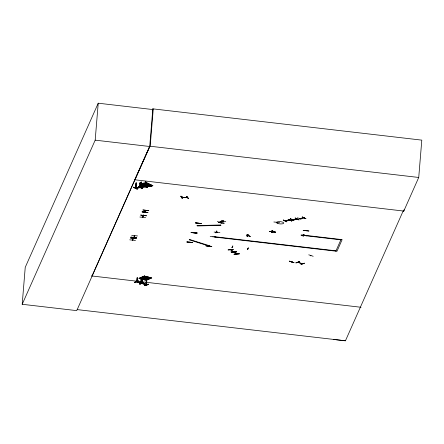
<?xml version="1.0" encoding="UTF-8"?>
<svg xmlns="http://www.w3.org/2000/svg" width="444" height="444" viewBox="0 0 444 444"><rect width="100%" height="100%" fill="white"/><g stroke="black" fill="none" stroke-linecap="round" stroke-linejoin="round"><path stroke-width="0.67" d="M190.065 242.135L189.716 242.241L190.043 242.113M208.78 246.076L209.13 245.97M212.87 236.924L213.176 236.924M221.367 222.966L221.018 223.071M191.148 232.506L196.997 233.039M191.186 232.462L196.992 233.072M195.438 222.86L201.249 223.499M201.215 223.543L195.427 222.927L201.249 223.482M210.212 236.341L215.989 237.024M218.348 222.522L224.153 223.143M224.12 223.204L218.348 222.5M273.876 221.983L279.687 222.622M130.514 238.012L136.297 238.683M130.547 237.967L136.325 238.622M131.713 235.314L137.529 235.942M140.698 215.101L146.481 215.751M142.99 209.979L148.74 210.7M232.989 251.465L233.45 251.62L230.891 249.806M236.252 253.785L236.452 253.752M303.202 230.336L308.996 231.024L303.219 230.336M403.779 211.094L418.731 177.467L421.8 140.132L152.819 108.852L149.722 146.498L76.74 310.628L22.2 304.284L25.236 267.338L98.224 103.202L152.764 109.546M22.2 304.284L95.183 140.154L98.224 103.202M137.229 189.133L133.744 187.19L137.279 188.894L137.257 189.205L133.511 187.49M133.761 187.179L133.489 187.529M136.702 237.801L130.925 237.068M135.931 182.934L135.442 188.317L140.099 187.568L140.493 182.201M135.659 187.845L135.614 188.384L136.053 182.995M135.958 188.234L136.075 187.768M136.352 182.867L135.825 188.228M136.475 182.928L136.019 188.328L136.125 187.757M142.424 188.328L138.978 186.341L142.513 188.045L142.485 188.356L141.913 188.456L138.406 186.735L138.434 186.43L142.252 188.356L138.667 186.685M139.005 186.33L138.406 186.735M139.838 187.712L140.071 182.268M139.66 187.623L139.705 187.085L140.143 187.029M135.503 240.498L129.715 239.816M139.81 187.029L140.193 182.329M140.027 187.568L140.615 182.256M145.01 186.857L145.282 186.724L140.665 187.457L140.731 186.902L141.231 186.846L141.314 187.451M141.186 187.385L140.665 187.457L141.159 182.084M141.281 182.145L140.792 187.523L141.098 186.841L141.142 187.39M141.075 187.39L141.581 182.018M141.259 187.457L141.703 182.073M138.456 186.43L141.969 188.167M139.871 217.016L145.654 217.643M138.561 281.224L134.682 282.301L138.561 281.224L138.589 280.913L134.898 282.317L138.578 280.913M134.932 282.378L134.932 282.073M147.386 187.529L143.64 185.886C146.259 186.258 150.283 189.427 143.706 185.836M142.124 211.938L147.952 212.448L142.163 211.827M137.063 277.805L136.73 281.835L141.22 283.294L141.536 279.248M136.813 281.779L136.985 281.263L136.685 281.823M137.19 277.766L136.885 281.796L141.331 283.239L141.664 279.209M144.811 186.802C144.911 185.842 145.749 186.08 145.332 186.713M137.118 281.968L136.73 281.285L137.363 281.391L137.318 281.946L137.601 277.9M145.305 181.418L144.894 186.774M137.146 281.968L137.474 277.938M145.038 186.18L145.427 181.474M143.523 214.952C143.873 215.135 142.457 218.431 142.702 216.661M145.216 186.724L145.726 181.346M145.377 186.175L145.404 186.791L140.926 187.529M145.848 181.407L145.46 186.785M143.723 215.562L143.723 214.979L142.713 217.221M153.247 108.98L150.239 145.621L134.81 179.787L403.79 211.067L404.057 209.718M145.732 210.434L144.933 212.154L145.016 211.461M145.16 212.188L145.083 211.449M147.147 187.607L147.169 187.296M145.282 211.472L145.26 212.032L145.338 211.499M143.673 282.811L140.082 284.032L139.499 283.855L143.162 282.39M140.082 284.032L140.11 283.727M141.125 279.115L140.792 283.155M141.297 282.756C140.204 283.028 141.619 282.034 141.303 283.217M141.248 279.076L140.903 283.089M141.137 283.272L141.42 282.717M141.891 283.516L142.269 278.788M142.036 282.895C142.263 284.293 141.586 282.312 142.274 283.072M142.396 278.749L142.036 283.45L146.481 284.893L146.814 280.863M142.624 279.592C142.13 280.636 142.84 285.592 142.08 282.911M142.419 283.583L142.752 279.554M143.157 282.39L143.712 282.878M143.456 282.795L139.755 283.938L143.739 282.567M144.905 285.586L148.535 284.415L144.905 285.586L144.677 285.198L148.313 284.043L148.529 284.399M146.331 280.097L145.91 284.809M146.453 280.059L146.07 284.759M146.687 280.902L146.403 284.948L146.331 284.382C145.205 284.016 147.402 284.332 146.453 284.87M181.041 196.359C184.221 202.037 180.214 194.156 181.074 196.431L180.758 196.431L182.251 198.229M181.763 196.797L181.657 197.336L181.807 196.781M182.262 197.413L182.207 196.786M182.234 197.341L182.279 196.803M188.306 198.357L186.785 196.481L188.306 198.357L188.034 198.279M186.93 242.036L192.746 242.552L186.963 241.919M191.214 232.39L197.036 232.911L196.914 233.255L191.136 232.573L191.253 232.279M205.988 245.871L211.81 246.392L206.027 245.76M211.766 246.553L205.999 245.821M214.125 232.051L219.908 232.689M215.745 232.795L216.589 231.019L216.877 231.091L216.067 232.834L215.773 232.761M221.95 222.993L217.355 221.528M220.285 222.178L220.074 221.556M220.157 221.562L220.085 222.094M220.28 222.155L220.318 221.612M223.227 221.217L223.027 220.624M233.289 249.506L228.033 249.911L233.411 249.545M232.811 245.987L231.879 247.769L232.834 246.043M234.127 254.246L239.377 253.824L234.116 254.212M230.841 251.898L236.103 251.509M236.558 251.826L231.307 252.214L236.669 251.865M246.886 234.87L250.422 236.663L246.681 234.943M247.336 236.474L248.129 234.687L247.019 236.436L247.336 236.474L248.152 234.726L247.83 234.687M247.674 249.606L248.335 247.769L247.663 249.567M269.652 231.513L275.474 232.034L269.702 231.352M271.722 232.606L272.538 230.847L272.86 230.897L272.044 232.639L271.722 232.606L272.011 232.562M275.513 232.528L271.745 230.869L275.291 232.501M283.394 220.052L286.974 221.806L283.433 220.096M285.581 220.84L285.57 220.296M290.459 218.903L294.056 220.646L290.509 218.653M290.543 218.626L290.265 218.975L293.823 220.646M291.869 221.007L288.073 219.336L291.658 220.99M289.421 261.172L294.067 262.659L289.449 261.127M295.16 218.171L298.951 219.841L295.16 218.171L295.216 217.882M296.631 218.598L296.47 219.142L296.453 218.509M296.47 219.142L296.503 218.759M296.864 218.997L296.775 218.459M297.513 217.71L301.054 219.419M293.867 262.726L289.288 261.216M296.148 262.865L299.617 261.66L295.937 262.842M303.896 234.465L302.997 236.241C303.552 236.585 304.784 234.21 303.813 234.499M301.121 264.452L304.573 263.214M305.971 218.687L302.181 217.016L305.761 218.676M308.752 254.817L313.187 256.288M136.708 237.74L130.88 237.218M147.941 212.498L142.136 211.893M192.74 242.607L186.935 241.986M197.031 232.961L191.225 232.34M138.95 186.563L142.485 188.356M152.264 110.095L152.819 108.852M92.03 275.99L149.75 146.187L418.731 177.467M142.99 209.962L148.773 210.634M133.716 237.457L134.604 235.925M133.705 237.429L134.615 235.908M145.965 210.445L145.704 210.434M132.523 240.132L133.261 238.422M132.517 240.154L133.405 238.622M145.194 212.165L145.954 210.478M146.47 215.84L140.704 215.079M335.836 251.16L341.025 239.499M333.727 339.46L345.438 340.798L403.158 210.994L403.79 211.067M232.706 246.997L232.739 246.986M247.574 248.707L247.669 248.646M198.113 223.41L198.413 223.277M193.878 232.934L194.128 232.922M246.797 235.453L247.408 235.592M247.913 234.66L247.075 236.391M271.967 232.595L272.783 230.847M276.84 222.566L276.651 222.377M273.177 231.84L273.51 231.774M140.049 283.971L143.684 282.789M306.205 230.83L305.955 230.73M216.017 232.778L216.805 231.041M141.83 283.483L146.326 284.931M219.802 222.183L223.31 221.04M223.51 221.123L220.035 222.255M310.656 255.761L310.356 255.711L310.772 255.594M310.933 255.666L310.534 255.772M146.614 186.785L146.243 186.93L139.727 183.849L140.138 183.711L146.642 186.785M147.663 186.702L140.97 183.65L147.852 186.58M142.396 183.328L148.796 186.497L149.079 186.458L142.579 183.366L149.201 186.352M143.662 183.117L150.333 186.241L143.634 183.122M150.438 186.141L144.061 183.122M151.432 186.047L144.911 182.984L151.626 185.936M146.059 182.706L152.464 185.881L152.836 185.736M152.869 185.731L146.487 182.712M141.303 183.594L147.885 186.574M149.173 186.352L142.496 183.4M151.193 186.092L151.598 185.942M152.658 185.847L146.093 182.706M187.396 197.458L181.829 197.425M143.673 215.679L143.379 215.645M133.483 238.589L133.294 238.4M144.6 275.968L139.066 278.36M144.633 275.979L139.211 278.471M139.388 278.449L145.06 276.162L139.422 278.455M140.526 278.838L145.926 276.329M140.715 278.804L146.248 276.412M140.748 278.815L146.281 276.423M142.141 279.265L147.658 276.873M143.018 279.42L148.546 277.028M143.157 279.531L148.868 277.112M142.813 279.287L141.569 279.104L147.219 276.668M147.353 276.784L141.93 279.209M144.444 279.798L150.122 277.517L144.478 279.803M145.776 280.153L151.304 277.761L151.77 277.961L146.198 280.347L145.804 280.164M150.333 277.5L144.65 279.925L150.3 277.489M151.437 277.877L146.015 280.303M137.268 188.9L133.738 187.213M140.027 183.799L146.542 186.88L140.06 183.799M140.987 183.655L147.48 186.724M143.545 183.222L150.039 186.291M144.927 182.989L151.226 186.086M145.027 182.967L151.404 186.064M146.287 182.75L146.481 182.717M236.702 253.951L234.166 252.12M285.142 220.923L289.666 220.169M296.969 219.081L292.424 219.813M299.25 218.603L303.752 217.843M303.99 217.926L299.373 218.664M291.714 261.866L292.257 261.832L291.969 261.943M249.123 235.692L248.607 235.775M138.955 278.416L144.505 276.035M140.509 278.838L145.959 276.334M140.848 278.921L146.365 276.534M144.866 279.992L150.399 277.6M233.982 252.137L236.519 253.962M295.909 262.876L299.411 261.633M217.077 232.073L217.011 231.984M225.774 221.75L221.179 220.285M139.499 283.855L143.196 282.678L139.566 283.838M144.65 285.509L148.346 284.332L144.716 285.486M140.143 187.651L135.636 188.373M303.308 235.398L302.808 235.331M292.274 219.752L296.82 219.003M289.854 220.23L285.264 220.984M143.64 185.886L147.402 187.562M139.616 187.263L135.992 187.851L139.738 187.324M144.844 186.413L141.22 186.996L144.966 186.474L145.071 186.863M273.382 231.69L273.077 231.796M217.16 232.306L216.472 232.001M231.174 250.005L231.002 249.839M234.021 254.146L239.277 253.74M248.99 235.686L248.729 235.831M297.968 262.326L302.608 263.747M302.536 263.803L297.93 262.41M146.021 284.743L146.198 284.221L145.943 284.809M246.82 235.448L247.436 235.531M181.718 197.336L187.362 197.386M233.222 251.631L230.736 249.861M95.183 140.154L149.722 146.498M340.875 239.838L302.336 235.359L302.486 235.015L342.146 239.627L336.963 251.293L214.163 237.013L214.319 236.669L335.991 250.821M91.397 275.918L361.011 307.27M77.145 309.596L345.438 340.798M302.836 235.27L303.302 235.314M269.663 231.463L275.474 232.095M217.066 232.001L216.572 232.018M135.953 187.701L135.653 187.829M137.351 281.563L140.903 282.706L137.224 281.601M142.502 283.211L146.054 284.36L142.374 283.255M302.247 216.972L305.783 218.681M295.204 218.115L298.951 219.841M288.117 219.275L291.68 220.995M271.789 230.813L275.319 232.534M146.254 182.756L152.747 185.836M141.464 183.566L147.946 186.647M186.863 196.442L188.073 198.318M283.2 220.096L286.741 221.806M236.574 251.792L231.318 252.198M304.401 263.159L300.927 264.369M148.901 277.123L143.368 279.515M148.579 277.034L143.046 279.426M194.006 232.578L194.35 232.478L194.006 232.578M301.088 235.115L306.893 235.758L301.11 235.076M189.893 239.571L189.2 239.799L208.902 246.015L209.596 245.787L189.893 239.571M220.618 224.98L196.925 225.602L197.275 225.968L220.968 225.341L220.618 224.98M277.916 223.51A3.635 1.127 4.7 0 0 283.722 223.193A3.635 1.127 4.7 0 0 278.754 221.628A3.635 1.127 4.7 0 0 277.916 223.51"/></g></svg>
